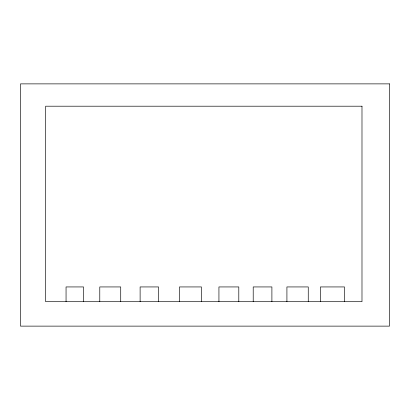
<?xml version="1.0" encoding="UTF-8"?>
<svg xmlns="http://www.w3.org/2000/svg" width="410" height="410" viewBox="0 0 410 410"><rect width="100%" height="100%" fill="white"/><g stroke="black" fill="none" stroke-linecap="round" stroke-linejoin="round"><path stroke-width="0.61" d="M344.482 301.698L344.482 286.938L320.415 286.938L320.415 301.698M308.258 301.698L308.258 286.938L286.918 286.938L286.918 301.698M271.897 301.698L271.897 286.938L253.211 286.938L253.211 301.698M238.799 301.698L238.799 286.938L218.935 286.938L218.935 301.698M201.412 301.698L201.412 286.938L179.457 286.938L179.457 301.698M158.547 301.698L158.547 286.938L140.117 286.938L140.117 301.698M120.719 301.698L120.719 286.938L99.779 286.938L99.779 301.698M83.522 301.698L83.522 286.938L66.056 286.938L66.056 301.698M389.5 83.876L20.5 83.876L20.5 326.124L389.5 326.124L389.5 83.876M361.989 106.2L45.664 106.2L45.664 301.698L361.989 301.698L361.989 106.2"/></g></svg>
